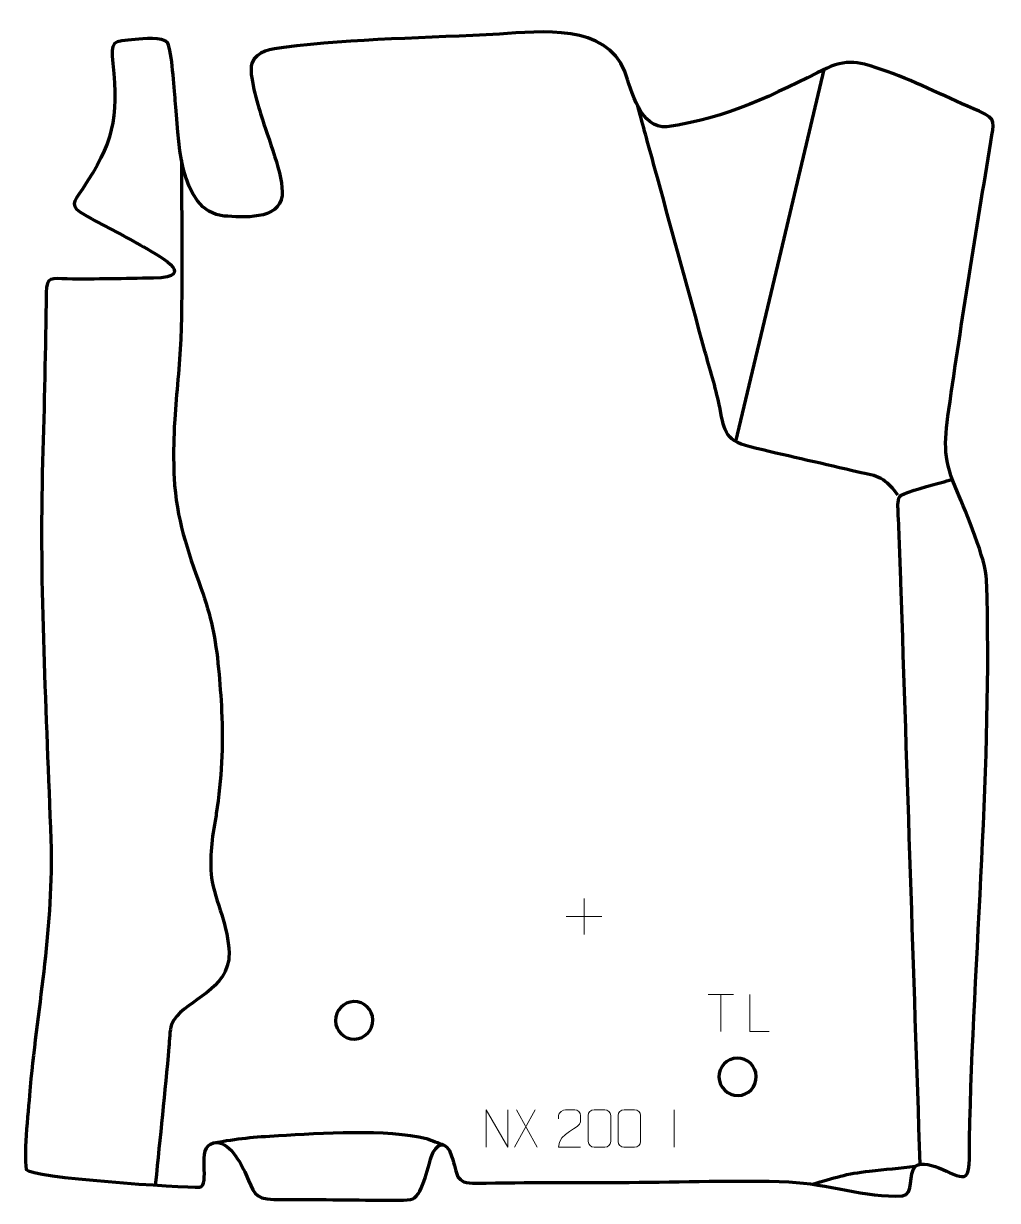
# Model space of a CAD drawing. Header units: millimetres. Extents: x -593 to 58, y -22 to 765.
import ezdxf

# ---------------------------------------------------------------- set-up
doc = ezdxf.new("R2010")
doc.units = ezdxf.units.MM
doc.header["$MEASUREMENT"] = 0
doc.layers.add('layer 2', color=7, linetype='Continuous')
doc.layers.add('layer 3', color=7, linetype='Continuous')

msp = doc.modelspace()

# ---------------------------------------------------------------- linework, layer by layer
at = {"layer": 'layer 2', "color": 140, "lineweight": 158}
for points, knots in [([(-116.7155, 485.5722), (-116.7155, 485.5722), (-86.3572, 612.8409), (-86.3572, 612.8409), (-86.3572, 612.8409), (-86.3572, 612.8409), (-57.5856, 734.4367), (-57.5856, 734.4367)], [0, 0, 0, 0, 0.33333333, 0.33333333, 0.33333333, 0.33333333, 1, 1, 1, 1]), ([(-8.2529, 449.722), (-19.1685, 463.905), (-21.682, 461.9041), (-38.7567, 466.0505), (-38.7567, 466.0505), (-61.5155, 471.5772), (-84.4309, 476.3528), (-107.1568, 482.0385), (-107.1568, 482.0385), (-125.4469, 486.6553), (-124.4111, 494.0066), (-127.8465, 510.4041), (-127.8465, 510.4041), (-130.2013, 521.6437), (-134.312, 534.8329), (-137.4063, 546.123), (-137.4063, 546.123), (-148.001, 584.778), (-158.5956, 623.4329), (-169.1902, 662.0879), (-169.1902, 662.0879), (-171.4417, 670.3021), (-173.693, 678.5163), (-175.9444, 686.7304), (-175.9444, 686.7304), (-177.5335, 692.5287), (-179.1227, 698.3269), (-180.7119, 704.1252), (-180.7119, 704.1252), (-180.7119, 704.1252), (-182.3011, 709.9234), (-182.3011, 709.9234)], [0, 0, 0, 0, 0.11111111, 0.11111111, 0.11111111, 0.11111111, 0.22222222, 0.22222222, 0.22222222, 0.22222222, 0.33333333, 0.33333333, 0.33333333, 0.33333333, 0.44444444, 0.44444444, 0.44444444, 0.44444444, 0.55555556, 0.55555556, 0.55555556, 0.55555556, 0.66666667, 0.66666667, 0.66666667, 0.66666667, 0.77777778, 0.77777778, 0.77777778, 0.77777778, 1, 1, 1, 1]), ([(-487.5252, 673.8919), (-487.6196, 633.9523), (-486.7514, 594.0657), (-488.0739, 554.1316), (-488.0739, 554.1316), (-488.6993, 536.1675), (-491.035, 518.2375), (-492.1284, 500.2735), (-492.1284, 500.2735), (-492.8612, 487.1699), (-493.1298, 474.39), (-492.5007, 461.2712), (-492.5007, 461.2712), (-490.977, 433.605), (-483.7021, 413.3099), (-474.5453, 387.7119), (-474.5453, 387.7119), (-467.6221, 368.2441), (-464.851, 354.1737), (-462.7793, 333.6411), (-462.7793, 333.6411), (-461.8951, 324.1983), (-461.2337, 314.7725), (-460.7173, 305.3032), (-460.7173, 305.3032), (-459.5006, 281.9772), (-460.7936, 259.8306), (-464.2851, 236.7503), (-464.2851, 236.7503), (-464.5512, 235.1414), (-464.8256, 233.5349), (-465.1007, 231.9275), (-465.1007, 231.9275), (-467.5181, 217.8956), (-469.2093, 205.2902), (-467.0544, 191.0529), (-467.0544, 191.0529), (-463.3361, 174.28), (-455.0863, 157.7426), (-455.8143, 140.2627), (-455.8143, 140.2627), (-455.8143, 140.2627), (-455.9204, 139.0355), (-455.9204, 139.0355), (-455.9204, 139.0355), (-460.0697, 115.5116), (-487.0335, 111.7722), (-494.2157, 95.7094), (-494.2157, 95.7094), (-495.5382, 91.7685), (-495.6847, 84.9636), (-496.0165, 80.6996), (-496.0165, 80.6996), (-498.6886, 50.3607), (-501.8924, 20.0676), (-504.9253, -10.2376), (-504.9253, -10.2376), (-504.9253, -10.2376), (-505.0744, -11.7278), (-505.0744, -11.7278)], [0, 0, 0, 0, 0.0625, 0.0625, 0.0625, 0.0625, 0.125, 0.125, 0.125, 0.125, 0.1875, 0.1875, 0.1875, 0.1875, 0.25, 0.25, 0.25, 0.25, 0.3125, 0.3125, 0.3125, 0.3125, 0.375, 0.375, 0.375, 0.375, 0.4375, 0.4375, 0.4375, 0.4375, 0.5, 0.5, 0.5, 0.5, 0.5625, 0.5625, 0.5625, 0.5625, 0.625, 0.625, 0.625, 0.625, 0.6875, 0.6875, 0.6875, 0.6875, 0.75, 0.75, 0.75, 0.75, 0.8125, 0.8125, 0.8125, 0.8125, 0.875, 0.875, 0.875, 0.875, 1, 1, 1, 1]), ([(6.575, 2.1899), (2.2771, 131.9094), (-2.0209, 261.6288), (-6.3188, 391.3482), (-6.3188, 391.3482), (-6.852, 407.4408), (-7.4454, 423.3393), (-8.1591, 439.4254), (-8.1591, 439.4254), (-8.2925, 442.4316), (-8.8345, 447.6413), (-6.0911, 449.6407), (-6.0911, 449.6407), (-2.5594, 452.2146), (15.3379, 456.6213), (20.8016, 458.2193), (20.8016, 458.2193), (23.2227, 458.9274), (25.6437, 459.6355), (28.0648, 460.3435)], [0, 0, 0, 0, 0.16666667, 0.16666667, 0.16666667, 0.16666667, 0.33333333, 0.33333333, 0.33333333, 0.33333333, 0.5, 0.5, 0.5, 0.5, 0.66666667, 0.66666667, 0.66666667, 0.66666667, 1, 1, 1, 1]), ([(-466.1916, 16.5257), (-450.04, 19.5181), (-438.9427, 20.5119), (-422.6346, 21.4256), (-422.6346, 21.4256), (-394.8682, 22.9812), (-350.0022, 26.0787), (-323.6972, 19.4468), (-323.6972, 19.4468), (-319.867, 18.1823), (-315.8418, 16.4812), (-312.0026, 15.0265)], [0, 0, 0, 0, 0.25, 0.25, 0.25, 0.25, 0.5, 0.5, 0.5, 0.5, 1, 1, 1, 1]), ([(-65.6036, -11.1085), (-50.7347, -6.7894), (-43.0026, -4.0462), (-27.2173, -2.3412), (-27.2173, -2.3412), (-16.9718, -1.2347), (-6.7087, -0.2346), (3.5411, 0.854)], [0, 0, 0, 0, 0.33333333, 0.33333333, 0.33333333, 0.33333333, 1, 1, 1, 1])]:
    msp.add_open_spline(points, degree=3, knots=knots, dxfattribs=at)
at = {"layer": 'layer 2', "color": 250, "lineweight": 9}
for points in [[(-218.3001, 179.9423), (-218.3001, 179.9423), (-218.3001, 155.9644), (-218.3001, 155.9644)], [(-230.289, 167.9533), (-230.289, 167.9533), (-206.3111, 167.9533), (-206.3111, 167.9533)], [(-135.3478, 115.855), (-135.3478, 115.855), (-118.3606, 115.855), (-118.3606, 115.855)], [(-126.854, 90.925), (-126.854, 90.925), (-126.854, 115.8785), (-126.854, 115.8785)], [(-251.0871, 38.5913), (-251.0871, 38.5913), (-264.8277, 13.6955), (-264.8277, 13.6955)], [(-263.3731, 38.5913), (-263.3731, 38.5913), (-249.6325, 13.6378), (-249.6325, 13.6378)], [(-157.9574, 38.6305), (-157.9574, 38.6305), (-157.9574, 13.6564), (-157.9574, 13.6564)]]:
    msp.add_open_spline(points, degree=3, dxfattribs=at)
at = {"layer": 'layer 2', "color": 142, "lineweight": 200}
for points in [[(-371.7632, 85.9827), (-378.665, 85.8273), (-384.386, 91.2965), (-384.5414, 98.1982), (-384.5414, 98.1982), (-384.6967, 105.1), (-379.2277, 110.821), (-372.3259, 110.9764), (-372.3259, 110.9764), (-365.424, 111.1317), (-359.7031, 105.6626), (-359.5477, 98.7609), (-359.5477, 98.7609), (-359.3923, 91.8591), (-364.8614, 86.1381), (-371.7632, 85.9827)], [(-115.2609, 48.2219), (-122.1627, 48.0665), (-127.8837, 53.5357), (-128.0391, 60.4374), (-128.0391, 60.4374), (-128.1944, 67.3392), (-122.7254, 73.0602), (-115.8236, 73.2156), (-115.8236, 73.2156), (-108.9217, 73.3709), (-103.2008, 67.9018), (-103.0454, 61.0001), (-103.0454, 61.0001), (-102.89, 54.0983), (-108.3591, 48.3773), (-115.2609, 48.2219)]]:
    msp.add_open_spline(points, degree=3, knots=[0, 0, 0, 0, 0.2, 0.2, 0.2, 0.2, 0.4, 0.4, 0.4, 0.4, 0.6, 0.6, 0.6, 0.6, 1, 1, 1, 1], dxfattribs=at)
at = {"layer": 'layer 2', "color": 250, "lineweight": 9}
for points, knots in [([(-94.3582, 90.9249), (-94.3582, 90.9249), (-107.3073, 90.9249), (-107.3073, 90.9249), (-107.3073, 90.9249), (-107.3073, 90.9249), (-107.3073, 115.8785), (-107.3073, 115.8785)], [0, 0, 0, 0, 0.33333333, 0.33333333, 0.33333333, 0.33333333, 1, 1, 1, 1]), ([(-283.8302, 13.6378), (-283.8302, 13.6378), (-283.8302, 38.5913), (-283.8302, 38.5913), (-283.8302, 38.5913), (-283.8302, 38.5913), (-269.1754, 13.6378), (-269.1754, 13.6378), (-269.1754, 13.6378), (-269.1754, 13.6378), (-269.1754, 38.5913), (-269.1754, 38.5913)], [0, 0, 0, 0, 0.25, 0.25, 0.25, 0.25, 0.5, 0.5, 0.5, 0.5, 1, 1, 1, 1]), ([(-220.586, 13.6563), (-225.5004, 13.6566), (-230.4148, 13.6566), (-235.3289, 13.6563), (-235.3289, 13.6563), (-235.3289, 23.5886), (-220.6779, 26.2298), (-220.586, 30.5401), (-220.586, 30.5401), (-220.5863, 31.9642), (-220.5863, 33.3879), (-220.586, 34.8112), (-220.586, 34.8112), (-220.6029, 36.8883), (-222.7257, 38.6131), (-224.3967, 38.6304), (-224.3967, 38.6304), (-226.4699, 38.63), (-228.5428, 38.63), (-230.6152, 38.6304), (-230.6152, 38.6304), (-232.4373, 38.6469), (-235.262, 36.8548), (-235.3289, 34.7612), (-235.3289, 34.7612), (-235.3289, 34.7612), (-235.3289, 32.7064), (-235.3289, 32.7064)], [0, 0, 0, 0, 0.125, 0.125, 0.125, 0.125, 0.25, 0.25, 0.25, 0.25, 0.375, 0.375, 0.375, 0.375, 0.5, 0.5, 0.5, 0.5, 0.625, 0.625, 0.625, 0.625, 0.75, 0.75, 0.75, 0.75, 1, 1, 1, 1]), ([(-211.5381, 38.6427), (-209.172, 38.6427), (-206.8055, 38.6427), (-204.439, 38.6427), (-204.439, 38.6427), (-202.4585, 38.6783), (-200.4325, 37.184), (-200.4054, 34.7419), (-200.4054, 34.7419), (-200.4058, 28.9845), (-200.4058, 23.2267), (-200.4054, 17.4685), (-200.4054, 17.4685), (-200.5475, 15.1409), (-202.2539, 13.6586), (-204.439, 13.6478), (-204.439, 13.6478), (-206.8114, 13.6482), (-209.1838, 13.6482), (-211.5558, 13.6478), (-211.5558, 13.6478), (-213.5143, 13.5422), (-215.5207, 15.4301), (-215.5093, 17.4511), (-215.5093, 17.4511), (-215.5089, 23.2317), (-215.5089, 29.012), (-215.5093, 34.7918), (-215.5093, 34.7918), (-215.505, 36.9338), (-213.7279, 38.6563), (-211.5381, 38.6427)], [0, 0, 0, 0, 0.11111111, 0.11111111, 0.11111111, 0.11111111, 0.22222222, 0.22222222, 0.22222222, 0.22222222, 0.33333333, 0.33333333, 0.33333333, 0.33333333, 0.44444444, 0.44444444, 0.44444444, 0.44444444, 0.55555556, 0.55555556, 0.55555556, 0.55555556, 0.66666667, 0.66666667, 0.66666667, 0.66666667, 0.77777778, 0.77777778, 0.77777778, 0.77777778, 1, 1, 1, 1]), ([(-191.5381, 38.6427), (-189.172, 38.6427), (-186.8055, 38.6427), (-184.439, 38.6427), (-184.439, 38.6427), (-182.4585, 38.6783), (-180.4325, 37.184), (-180.4054, 34.7419), (-180.4054, 34.7419), (-180.4058, 28.9845), (-180.4058, 23.2267), (-180.4054, 17.4685), (-180.4054, 17.4685), (-180.5475, 15.1409), (-182.2539, 13.6586), (-184.439, 13.6478), (-184.439, 13.6478), (-186.8114, 13.6482), (-189.1838, 13.6482), (-191.5558, 13.6478), (-191.5558, 13.6478), (-193.5143, 13.5422), (-195.5207, 15.4301), (-195.5093, 17.4511), (-195.5093, 17.4511), (-195.5089, 23.2317), (-195.5089, 29.012), (-195.5093, 34.7918), (-195.5093, 34.7918), (-195.505, 36.9338), (-193.7279, 38.6563), (-191.5381, 38.6427)], [0, 0, 0, 0, 0.11111111, 0.11111111, 0.11111111, 0.11111111, 0.22222222, 0.22222222, 0.22222222, 0.22222222, 0.33333333, 0.33333333, 0.33333333, 0.33333333, 0.44444444, 0.44444444, 0.44444444, 0.44444444, 0.55555556, 0.55555556, 0.55555556, 0.55555556, 0.66666667, 0.66666667, 0.66666667, 0.66666667, 0.77777778, 0.77777778, 0.77777778, 0.77777778, 1, 1, 1, 1])]:
    msp.add_open_spline(points, degree=3, knots=knots, dxfattribs=at)
at = {"layer": 'layer 3', "color": 242, "lineweight": 158}
msp.add_open_spline([(-419.1984, 749.1623), (-371.949, 755.2393), (-322.4886, 755.294), (-274.7408, 758.1284), (-274.7408, 758.1284), (-247.4364, 759.9199), (-203.1229, 765.1664), (-191.0682, 733.0308), (-191.0682, 733.0308), (-186.5588, 720.4138), (-180.4979, 694.3175), (-162.9475, 696.1043), (-162.9475, 696.1043), (-122.3996, 701.6368), (-91.1274, 717.8133), (-55.6344, 735.4044), (-55.6344, 735.4044), (-40.5926, 742.4414), (-30.27, 738.2046), (-15.525, 733.088), (-15.525, 733.088), (5.4031, 725.6055), (25.4578, 715.1198), (46.0601, 706.5218), (46.0601, 706.5218), (58.2992, 701.0262), (55.8508, 698.9119), (53.7955, 686.0811), (53.7955, 686.0811), (44.2443, 626.4099), (34.2784, 566.6871), (25.7415, 506.8678), (25.7415, 506.8678), (22.4773, 482.7568), (21.9549, 473.552), (31.6025, 451.6387), (31.6025, 451.6387), (37.1433, 438.9535), (50.6525, 405.9052), (51.0474, 393.2893), (51.0474, 393.2893), (54.8689, 268.6097), (42.4715, 143.4309), (39.4892, 18.8273), (39.4892, 18.8273), (39.3681, 13.7636), (40.5845, -2.7334), (37.1674, -5.3526), (37.1674, -5.3526), (31.7627, -9.4952), (12.3699, 7.4459), (3.5411, 0.854), (3.5411, 0.854), (-1.7137, -4.1589), (2.5841, -17.8986), (-5.1669, -18.971), (-5.1669, -18.971), (-30.3991, -20.1477), (-55.2603, -10.6818), (-81.2518, -9.5607), (-81.2518, -9.5607), (-116.3471, -8.1774), (-152.7586, -9.7212), (-188.0442, -9.8818), (-188.0442, -9.8818), (-222.089, -10.0222), (-256.1614, -9.7272), (-290.1978, -10.5055), (-290.1978, -10.5055), (-305.3919, -10.5219), (-302.5352, -4.8519), (-306.8474, 7.7268), (-306.8474, 7.7268), (-310.6969, 18.9558), (-316.9966, 16.7797), (-320.6598, 6.8774), (-320.6598, 6.8774), (-322.5989, 0.5864), (-326.7472, -20.4762), (-334.2997, -21.3662), (-334.2997, -21.3662), (-339.5424, -21.9841), (-350.1404, -21.6999), (-355.6935, -21.7103), (-355.6935, -21.7103), (-379.0022, -21.7538), (-402.4695, -21.0594), (-425.718, -21.2701), (-425.718, -21.2701), (-439.6096, -20.8763), (-438.9719, -16.3304), (-444.5741, -4.4158), (-444.5741, -4.4158), (-448.0765, 3.0331), (-455.8527, 18.7577), (-466.1916, 16.5257), (-466.1916, 16.5257), (-478.3009, 13.9116), (-467.6329, -12.1682), (-475.5219, -13.0644), (-475.5219, -13.0644), (-486.0975, -13.4762), (-589.0384, -6.8311), (-591.5118, -1.181), (-591.5118, -1.181), (-593.2545, 10.302), (-589.784, 40.6131), (-588.8245, 54.0626), (-588.8245, 54.0626), (-583.4579, 110.7816), (-573.158, 161.5256), (-575.0037, 219.3143), (-575.0037, 219.3143), (-577.8928, 304.2423), (-582.9835, 387.1472), (-580.5018, 472.3169), (-580.5018, 472.3169), (-579.4097, 510.0514), (-578.553, 547.5665), (-578.0569, 585.3138), (-578.0569, 585.3138), (-577.9132, 596.2416), (-574.54, 594.5914), (-564.0059, 594.3417), (-564.0059, 594.3417), (-544.8355, 594.0838), (-525.5778, 594.5702), (-506.4035, 594.8935), (-506.4035, 594.8935), (-474.4871, 595.4318), (-504.701, 611.0686), (-515.1125, 617.0155), (-515.1125, 617.0155), (-527.3597, 624.0111), (-540.0982, 630.2387), (-552.1995, 637.1401), (-552.1995, 637.1401), (-562.6686, 643.1107), (-560.2809, 645.1645), (-553.8746, 654.502), (-553.8746, 654.502), (-533.2955, 685.1642), (-529.6245, 701.5286), (-533.553, 738.3889), (-533.553, 738.3889), (-535.1635, 753.5006), (-533.7611, 753.5208), (-518.4915, 754.4944), (-518.4915, 754.4944), (-513.3524, 754.8222), (-500.1461, 756.5221), (-496.7588, 752.1349), (-496.7588, 752.1349), (-493.7995, 745.9544), (-492.7036, 722.4365), (-491.7261, 713.7057), (-491.7261, 713.7057), (-489.6626, 691.0969), (-489.7672, 639.1916), (-459.0827, 636.4237), (-459.0827, 636.4237), (-446.9095, 635.6913), (-422.1902, 633.2704), (-420.3138, 650.1873), (-420.3138, 650.1873), (-418.931, 662.6544), (-430.2081, 690.1105), (-434.2728, 703.6473), (-434.2728, 703.6473), (-436.3398, 710.5309), (-442.9291, 731.7629), (-440.5857, 738.3729), (-440.5857, 738.3729), (-437.4799, 747.1337), (-427.0496, 748.0007), (-419.1984, 749.1623)], degree=3, knots=[0, 0, 0, 0, 0.02222222, 0.02222222, 0.02222222, 0.02222222, 0.04444444, 0.04444444, 0.04444444, 0.04444444, 0.06666667, 0.06666667, 0.06666667, 0.06666667, 0.08888889, 0.08888889, 0.08888889, 0.08888889, 0.11111111, 0.11111111, 0.11111111, 0.11111111, 0.13333333, 0.13333333, 0.13333333, 0.13333333, 0.15555556, 0.15555556, 0.15555556, 0.15555556, 0.17777778, 0.17777778, 0.17777778, 0.17777778, 0.2, 0.2, 0.2, 0.2, 0.22222222, 0.22222222, 0.22222222, 0.22222222, 0.24444444, 0.24444444, 0.24444444, 0.24444444, 0.26666667, 0.26666667, 0.26666667, 0.26666667, 0.28888889, 0.28888889, 0.28888889, 0.28888889, 0.31111111, 0.31111111, 0.31111111, 0.31111111, 0.33333333, 0.33333333, 0.33333333, 0.33333333, 0.35555556, 0.35555556, 0.35555556, 0.35555556, 0.37777778, 0.37777778, 0.37777778, 0.37777778, 0.4, 0.4, 0.4, 0.4, 0.42222222, 0.42222222, 0.42222222, 0.42222222, 0.44444444, 0.44444444, 0.44444444, 0.44444444, 0.46666667, 0.46666667, 0.46666667, 0.46666667, 0.48888889, 0.48888889, 0.48888889, 0.48888889, 0.51111111, 0.51111111, 0.51111111, 0.51111111, 0.53333333, 0.53333333, 0.53333333, 0.53333333, 0.55555556, 0.55555556, 0.55555556, 0.55555556, 0.57777778, 0.57777778, 0.57777778, 0.57777778, 0.6, 0.6, 0.6, 0.6, 0.62222222, 0.62222222, 0.62222222, 0.62222222, 0.64444444, 0.64444444, 0.64444444, 0.64444444, 0.66666667, 0.66666667, 0.66666667, 0.66666667, 0.68888889, 0.68888889, 0.68888889, 0.68888889, 0.71111111, 0.71111111, 0.71111111, 0.71111111, 0.73333333, 0.73333333, 0.73333333, 0.73333333, 0.75555556, 0.75555556, 0.75555556, 0.75555556, 0.77777778, 0.77777778, 0.77777778, 0.77777778, 0.8, 0.8, 0.8, 0.8, 0.82222222, 0.82222222, 0.82222222, 0.82222222, 0.84444444, 0.84444444, 0.84444444, 0.84444444, 0.86666667, 0.86666667, 0.86666667, 0.86666667, 0.88888889, 0.88888889, 0.88888889, 0.88888889, 0.91111111, 0.91111111, 0.91111111, 0.91111111, 0.93333333, 0.93333333, 0.93333333, 0.93333333, 0.95555556, 0.95555556, 0.95555556, 0.95555556, 1, 1, 1, 1], dxfattribs=at)

doc.saveas('drawing.dxf')
